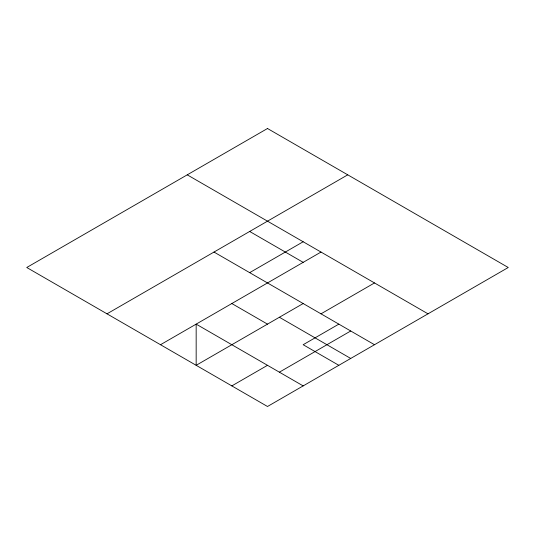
<?xml version="1.0" encoding="UTF-8"?>
<svg xmlns="http://www.w3.org/2000/svg" width="535" height="535" viewBox="0 0 535 535"><rect width="100%" height="100%" fill="white"/><g stroke="black" fill="none" stroke-linecap="round" stroke-linejoin="round"><path stroke-width="0.8" d="M107 313.831L347.75 174.838M249.664 272.649L303.164 241.76M160.5 344.721L321 252.059M303.164 303.539L196.164 365.311L196.164 324.13L303.164 385.902M321 313.831L374.5 282.941M231.836 385.902L267.5 365.311M338.836 324.13L303.164 344.721L338.836 365.311M279.39 372.173L350.719 330.991M187.25 174.838L428 313.831M249.664 231.461L303.164 262.351M214 252.059L374.5 344.721M279.39 317.262L350.719 358.45M231.836 303.539L267.5 324.13M267.5 128.507L26.75 267.5L267.5 406.493L508.25 267.5L267.5 128.507"/></g></svg>
